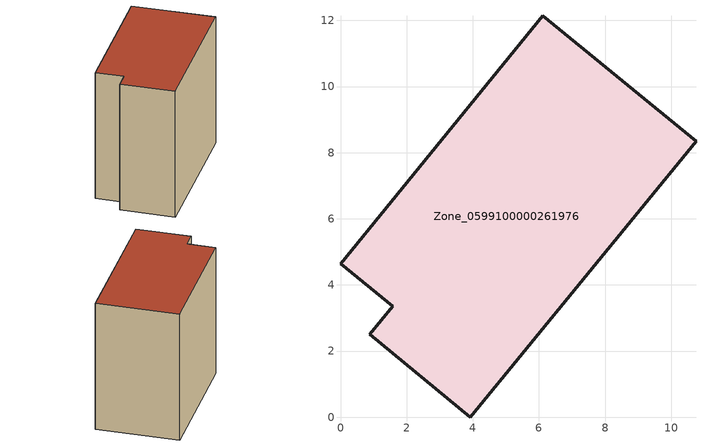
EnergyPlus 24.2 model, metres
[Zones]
Zone_0599100000261976
 floor ground (C_G): 0.88,2.5 1.58,3.36 0,4.65 6.12,12.14 10.75,8.35 3.93,0 z0
 wall outside (C_F): 1.58,3.36 0.88,2.5 3.93,0 10.75,8.35 6.12,12.14 0,4.65 1.58,3.36 z0:9.87
 roof outside (C_R): 6.12,12.14 0,4.65 1.58,3.36 0.88,2.5 3.93,0 10.75,8.35 z9.87
[BUILDING]
Pand.0599100000261976: North Axis=0; Terrain=City; Loads Convergence Tolerance Value=0.04; Temperature Convergence Tolerance Value=0.4; Solar Distribution=FullExterior; Maximum Number of Warmup Days=25; Minimum Number of Warmup Days=1
[Site:Location]
Rotterdam.The.Hague.AP_ZH_NLD Design_Conditions: Latitude=51.96; Longitude=4.45; Time Zone=1; Elevation=-4.5
[SITE:GROUNDTEMPERATURE:BUILDINGSURFACE]
18, 18, 18, 18, 18, 18, 18, 18, 18, 18, 18, 18
[MATERIAL] Thermal Absorptance=0.9; Solar Absorptance=0.7; Visible Absorptance=0.7
Name | Roughness | Thickness | Conductivity | Density | Specific Heat
G.TI.1946 | MediumSmooth | 0.15 | 1 | 540 | 1210
F.TI.1946 | Rough | 0.3 | 0.857143 | 1920 | 840
R.TI.1946 | MediumRough | 0.2 | 0.1 | 1500 | 1000
[CONSTRUCTION]
C_G: G.TI.1946
C_F: F.TI.1946
C_R: R.TI.1946
[ZONE]
Zone_0599100000261976: Type=1; Multiplier=1; Ceiling Height=Autocalculate; Volume=Autocalculate; Floor Area=autocalculate; Part of Total Floor Area=Yes
[ZONEINFILTRATION:DESIGNFLOWRATE]
Infil_Zone_0599100000261976: Zone or ZoneList or Space or SpaceList=Zone_0599100000261976; Schedule=AlwaysOn; Design Flow Rate Calculation Method=Flow/Area; Flow Rate per Floor Area=0.003; Constant Term Coefficient=1; Temperature Term Coefficient=0; Velocity Term Coefficient=0; Velocity Squared Term Coefficient=0
[HVACTEMPLATE:ZONE:IDEALLOADSAIRSYSTEM]
Zone_0599100000261976: Maximum Heating Supply Air Temperature=50; Minimum Cooling Supply Air Temperature=13; Maximum Heating Supply Air Humidity Ratio=0.0156; Minimum Cooling Supply Air Humidity Ratio=0.0077; Heating Limit=NoLimit; Cooling Limit=NoLimit; Dehumidification Control Type=ConstantSensibleHeatRatio; Cooling Sensible Heat Ratio=0.7; Dehumidification Setpoint=60; Humidification Control Type=None; Humidification Setpoint=30; Outdoor Air Method=None; Outdoor Air Flow Rate per Person=0.00944; Outdoor Air Flow Rate per Zone Floor Area=0; Outdoor Air Flow Rate per Zone=0; Demand Controlled Ventilation Type=None; Outdoor Air Economizer Type=NoEconomizer; Heat Recovery Type=None; Sensible Heat Recovery Effectiveness=0.7; Latent Heat Recovery Effectiveness=0.65
[ZONECONTROL:THERMOSTAT]
ThermostatControl_Zone_0599100000261976: Zone or ZoneList=Zone_0599100000261976; Control Type Schedule=DualSetpointControlType; Control 1=Thermostat_Zone_0599100000261976; Temperature Difference Between Cutout And Setpoint=0
[THERMOSTATSETPOINT:DUALSETPOINT]
Thermostat_Zone_0599100000261976: Heating Setpoint Temperature Schedule=HeatingSetpoint_Zone_0599100000261976; Cooling Setpoint Temperature Schedule=CoolingSetpoint_Zone_0599100000261976
[SCHEDULE:COMPACT]
HeatingSetpoint_Zone_0599100000261976: Through: 12/31, For: AllDays, Until: 24:00, 21
CoolingSetpoint_Zone_0599100000261976: Through: 12/31, For: AllDays, Until: 24:00, 24
DualSetpointControlType: Through: 12/31, For: AllDays, Until: 24:00, 4
AlwaysOn: Through: 12/31, For: AllDays, Until: 24:00, 1
